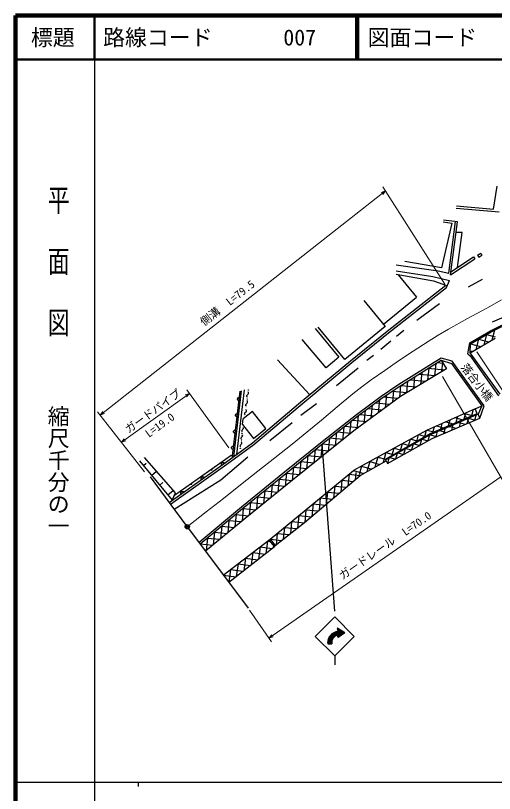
# Model space of a CAD drawing. Units: millimetres, scale not verified. Extents: x 40000 to 680000, y 20000 to 380000.
# Drawn here: x 40000 to 149346, y 202409 to 380000 of the extents above; entities that cross this region are included whole.
import ezdxf
from ezdxf.enums import TextEntityAlignment as Align

# ---------------------------------------------------------------- set-up
doc = ezdxf.new("R2010")
doc.units = ezdxf.units.MM
doc.header["$LTSCALE"] = 1000
doc.header["$PDMODE"] = 32
doc.header["$PDSIZE"] = 500
doc.linetypes.add('CHAIN', pattern=[18.5, 12, -1.5, 3.5, -1.5])
for name, color, linetype, lineweight in [('M-BGD', 7, 'Continuous', 25), ('M-BMK', 2, 'CHAIN', 13), ('M-BMK-OTRS', 5, 'Continuous', 25), ('M-BMK-SRVR', 3, 'Continuous', 25), ('M-STR-HTXT', 7, 'Continuous', 13), ('M-STR-STRC', 7, 'Continuous', 25), ('M-TTL', 2, 'Continuous', 140), ('M-TTL-BAND', 7, 'Continuous', 25), ('M-TTL-LINE', 7, 'Continuous', 50)]:
    doc.layers.add(name, color=color, linetype=linetype, lineweight=lineweight)
for name, color, linetype in [('M-BGD-RSTR', 6, 'Continuous'), ('M-BMK-HTXT', 7, 'Continuous'), ('M-TTL-TXT', 7, 'Continuous')]:
    doc.layers.add(name, color=color, linetype=linetype)
doc.styles.add('@ＭＳ ゴシック', font='')
doc.styles.add('ＭＳ ゴシック', font='')
doc.styles.get('@ＭＳ ゴシック').set_extended_font_data('@MS Gothic')
doc.styles.get('ＭＳ ゴシック').set_extended_font_data('MS Gothic')

msp = doc.modelspace()

# ---------------------------------------------------------------- linework, layer by layer
at = {"layer": 'M-BGD'}
for p, q in [((149112, 335830), (150002, 341075)), ((140641, 336054), (150428, 335216)), ((140683, 336552), (149112, 335830)), ((139586, 332607), (137286, 322405)), ((137662, 332935), (139586, 332607)), ((140920, 332933), (137729, 333324)), ((138927, 321154), (140491, 332985)), ((139320, 320822), (140920, 332933)), ((141951, 330474), (140600, 330510)), ((140911, 322473), (141951, 330474)), ((145491, 325289), (146207, 325719)), ((145491, 325289), (145748, 324860)), ((145748, 324860), (146465, 325290)), ((146207, 325719), (146465, 325290)), ((137286, 322405), (128868, 323838)), ((139294, 320805), (144835, 324467)), ((139407, 321479), (144560, 324884)), ((144560, 324884), (144835, 324467)), ((126888, 323056), (136530, 321727)), ((126922, 321704), (135273, 320430)), ((136530, 321727), (138927, 321154)), ((126888, 320945), (135461, 319434)), ((127334, 320835), (131537, 315732)), ((135273, 320430), (139058, 319486)), ((143390, 318057), (146638, 319842)), ((124819, 307921), (138279, 318424)), ((125130, 307529), (138425, 317903)), ((135461, 319434), (138589, 318313)), ((138425, 317903), (139058, 319486)), ((119493, 314973), (124395, 309023)), ((123990, 309514), (131537, 315732)), ((131646, 310492), (136787, 314265)), ((148932, 310090), (156566, 313407)), ((148447, 308051), (154583, 311071)), ((148589, 307787), (154706, 310796)), ((124395, 309023), (115192, 301441)), ((108375, 308542), (113848, 302025)), ((115192, 301441), (109083, 308856)), ((116442, 301162), (124819, 307921)), ((116759, 300775), (125130, 307529)), ((126991, 306830), (128624, 308154)), ((143713, 305297), (148447, 308051)), ((143863, 305038), (148589, 307787)), ((149344, 308158), (148752, 305921)), ((110906, 299555), (105434, 306072)), ((123394, 303851), (125689, 305749)), ((143828, 303030), (149515, 306369)), ((145697, 306104), (145078, 303764)), ((145697, 306104), (148019, 305490)), ((147531, 307171), (146915, 304842)), ((147531, 307171), (149544, 306638)), ((143291, 302761), (143713, 305297)), ((143828, 303030), (143863, 305038)), ((143863, 305038), (146197, 304421)), ((113848, 302025), (110906, 299555)), ((120239, 301336), (121696, 302505)), ((143291, 302761), (143828, 302291)), ((150626, 293575), (143828, 303030)), ((143828, 302291), (150276, 293201)), ((143836, 303493), (144375, 303351)), ((99834, 301390), (107181, 293447)), ((104634, 291325), (116442, 301162)), ((104955, 290941), (116759, 300775)), ((137165, 301770), (127539, 295750)), ((127755, 295414), (137168, 301300)), ((135946, 300536), (135670, 297725)), ((136320, 300770), (137597, 300644)), ((139673, 301081), (137165, 301770)), ((137168, 301300), (139509, 300598)), ((137168, 301300), (138425, 299380)), ((137481, 300821), (137272, 298687)), ((139509, 300598), (146428, 290937)), ((147028, 290879), (139673, 301081)), ((113247, 295547), (118245, 299586)), ((138425, 299380), (127863, 293037)), ((132734, 298527), (132466, 295801)), ((134340, 299532), (134068, 296763)), ((134237, 299467), (137961, 299101)), ((130072, 296863), (133648, 296511)), ((131128, 297523), (130864, 294839)), ((132155, 298165), (135804, 297806)), ((127539, 295750), (123463, 293054)), ((123693, 292727), (127755, 295414)), ((127916, 295514), (127658, 292885)), ((127990, 295560), (131491, 295216)), ((129522, 296519), (129262, 293877)), ((91232, 294285), (89442, 279474)), ((91550, 294354), (89727, 279281)), ((92217, 294541), (90435, 279800)), ((127863, 293037), (117211, 285160)), ((123463, 293054), (117859, 288852)), ((124692, 293387), (124407, 290481)), ((125995, 294249), (129335, 293921)), ((126305, 294454), (126032, 291683)), ((94080, 282474), (104634, 291325)), ((105168, 288769), (108729, 291439)), ((118102, 288534), (123693, 292727)), ((122201, 291608), (125493, 291284)), ((123075, 292263), (122781, 289279)), ((124011, 292937), (127292, 292614)), ((94066, 289623), (91940, 287932)), ((97168, 285723), (94066, 289623)), ((94389, 282081), (104955, 290941)), ((119820, 289823), (119530, 286875)), ((120424, 290275), (123694, 289954)), ((121447, 291043), (121156, 288077)), ((144975, 290242), (134004, 285364)), ((144506, 290034), (144095, 288587)), ((144685, 290113), (145064, 290005)), ((144975, 290242), (146428, 290937)), ((145387, 289136), (144975, 290242)), ((146428, 290937), (145596, 289002)), ((145975, 288100), (147028, 290879)), ((91800, 286667), (91940, 287932)), ((117859, 288852), (109989, 282707)), ((110238, 282393), (118102, 288534)), ((118193, 288603), (117905, 285673)), ((118647, 288943), (121895, 288623)), ((145596, 289002), (134504, 284241)), ((134676, 284583), (145387, 289136)), ((135153, 283465), (145975, 288100)), ((140406, 288210), (142086, 287733)), ((140936, 288446), (140548, 287079)), ((142721, 289240), (142321, 287833)), ((142545, 289162), (144284, 288667)), ((143386, 288053), (143046, 286846)), ((143435, 288074), (144931, 287653)), ((145158, 288814), (144818, 287605)), ((145975, 288100), (145596, 289002)), ((91800, 286667), (94340, 283474)), ((98048, 282950), (103183, 287126)), ((114929, 286064), (114637, 283096)), ((115191, 286268), (118297, 285963)), ((116561, 287335), (116273, 284408)), ((116910, 287606), (120096, 287293)), ((135581, 286065), (135226, 284817)), ((136127, 286308), (137689, 285864)), ((137366, 286859), (137000, 285571)), ((138266, 287259), (139887, 286798)), ((139151, 287652), (138774, 286325)), ((139050, 286192), (140540, 285773)), ((139841, 286531), (139502, 285328)), ((141243, 287133), (142736, 286713)), ((141613, 287292), (141274, 286087)), ((94340, 283474), (97168, 285723)), ((117211, 285160), (103226, 273950)), ((113297, 284794), (113001, 281785)), ((113472, 284930), (116547, 284628)), ((134004, 285364), (123770, 279791)), ((124453, 278736), (134676, 284583)), ((134504, 284241), (124520, 278549)), ((131944, 284242), (131530, 282784)), ((132108, 284331), (133529, 283927)), ((133789, 285247), (133392, 283849)), ((133989, 285356), (135490, 284929)), ((134523, 284249), (134143, 282899)), ((134665, 284310), (136150, 283892)), ((136296, 285010), (135958, 283810)), ((136858, 285251), (138345, 284832)), ((138068, 285771), (137730, 284569)), ((87944, 277972), (94080, 282474)), ((109989, 282707), (101433, 275785)), ((101685, 275474), (110238, 282393)), ((111665, 283523), (111365, 280473)), ((111752, 283592), (114872, 283285)), ((124891, 277712), (135153, 283465)), ((130099, 283238), (129668, 281719)), ((130226, 283306), (131707, 282885)), ((132668, 283194), (132293, 281861)), ((132809, 283274), (134143, 282899)), ((88236, 277567), (94389, 282081)), ((108393, 280908), (108092, 277850)), ((108393, 280908), (111523, 280600)), ((110032, 282253), (109728, 279162)), ((110033, 282254), (113198, 281943)), ((126410, 281229), (125944, 279589)), ((126462, 281257), (128064, 280802)), ((128254, 282233), (127806, 280654)), ((128344, 282282), (129886, 281844)), ((128955, 281078), (128592, 279787)), ((129149, 281188), (130442, 280824)), ((130812, 282136), (130442, 280824)), ((130979, 282231), (132293, 281861)), ((76525, 271001), (69416, 279100)), ((76288, 270477), (89236, 279613)), ((86843, 274023), (93069, 279266)), ((89236, 279613), (89727, 279281)), ((106753, 279562), (106456, 276539)), ((106753, 279562), (109848, 279257)), ((123770, 279791), (117156, 276105)), ((122715, 279203), (122052, 276872)), ((122715, 279203), (124463, 278707)), ((124565, 280224), (123913, 277932)), ((124581, 280233), (126243, 279760)), ((125243, 278962), (124891, 277712)), ((125489, 279102), (126742, 278749)), ((127099, 280020), (126742, 278749)), ((127319, 280145), (128592, 279787)), ((68279, 278367), (75789, 269377)), ((69209, 277254), (69842, 277782)), ((75057, 268859), (87944, 277972)), ((75356, 268458), (88236, 277567)), ((105114, 278216), (104820, 275227)), ((105114, 278216), (108173, 277915)), ((119009, 277138), (118446, 275154)), ((118704, 274963), (124600, 278324)), ((119009, 277138), (121352, 276472)), ((120862, 278171), (120192, 275811)), ((120862, 278171), (123177, 277513)), ((124600, 278324), (124453, 278736)), ((124600, 278324), (124891, 277712)), ((71069, 275028), (72178, 275954)), ((101433, 275785), (91593, 267772)), ((91848, 267463), (101685, 275474)), ((98123, 260441), (117156, 276105)), ((101834, 275524), (101546, 272587)), ((101834, 275524), (104823, 275230)), ((103474, 276870), (103183, 273915)), ((103474, 276870), (106498, 276572)), ((116140, 275269), (115879, 272579)), ((116140, 275269), (118616, 275028)), ((117156, 276105), (119526, 275432)), ((117690, 275711), (117521, 273964)), ((76224, 267295), (86843, 274023)), ((103226, 273950), (92430, 265191)), ((100195, 274178), (99908, 271258)), ((100195, 274178), (103149, 273887)), ((105995, 264240), (118704, 274963)), ((114502, 273921), (114238, 271194)), ((114502, 273921), (117163, 273662)), ((72929, 272801), (73627, 273384)), ((98555, 272832), (98270, 269929)), ((98555, 272832), (101492, 272543)), ((112864, 272573), (112596, 269809)), ((112864, 272573), (115561, 272311)), ((74789, 270575), (76007, 271592)), ((75789, 269377), (76525, 271001)), ((75789, 269377), (76288, 270477)), ((95276, 270140), (94994, 267272)), ((95276, 270140), (98178, 269855)), ((96916, 271486), (96632, 268600)), ((96916, 271486), (99835, 271199)), ((111226, 271225), (110954, 268424)), ((111226, 271225), (113959, 270959)), ((93636, 268794), (93356, 265943)), ((93636, 268794), (96521, 268510)), ((107950, 268529), (107671, 265654)), ((107950, 268529), (110755, 268256)), ((109588, 269877), (109313, 267039)), ((109588, 269877), (112357, 269608)), ((91593, 267772), (81903, 259679)), ((82159, 259372), (91848, 267463)), ((91997, 267448), (91717, 264606)), ((91997, 267448), (94864, 267166)), ((106312, 267181), (106030, 264269)), ((106312, 267181), (109154, 266905)), ((92430, 265191), (83355, 257732)), ((88718, 264756), (88438, 261910)), ((88718, 264756), (91560, 264476)), ((90357, 266102), (90077, 263258)), ((90357, 266102), (93207, 265822)), ((104675, 265833), (104398, 262990)), ((104675, 265833), (107552, 265554)), ((87078, 263410), (86798, 260562)), ((87078, 263410), (89922, 263130)), ((99283, 258985), (105995, 264240)), ((101399, 263137), (101136, 260436)), ((101399, 263137), (104234, 262862)), ((103037, 264485), (102767, 261713)), ((103037, 264485), (105947, 264202)), ((85438, 262064), (85158, 259214)), ((85438, 262064), (88285, 261784)), ((99761, 261789), (99505, 259158)), ((99761, 261789), (102522, 261521)), ((82159, 259372), (85010, 259092)), ((83799, 260718), (83518, 257866)), ((83799, 260718), (86647, 260438)), ((87424, 252275), (97832, 260234)), ((97535, 260006), (97162, 257214)), ((97535, 260006), (98083, 259933)), ((97832, 260234), (98123, 260441)), ((97832, 260234), (99092, 258723)), ((98123, 260441), (100810, 260180)), ((98123, 260441), (99283, 258985)), ((83343, 257748), (83372, 257745)), ((99092, 258723), (88684, 250585)), ((95849, 258718), (95473, 255893)), ((95849, 258718), (98613, 258349)), ((98906, 258945), (98852, 258535)), ((99092, 258723), (99283, 258985)), ((92479, 256140), (92094, 253251)), ((92479, 256140), (95307, 255763)), ((94164, 257429), (93783, 254572)), ((94164, 257429), (96960, 257056)), ((90794, 254852), (90405, 251930)), ((90794, 254852), (93654, 254471)), ((87424, 252275), (90347, 251885)), ((89109, 253563), (88715, 250609)), ((89109, 253563), (92000, 253178)), ((88677, 250594), (88694, 250592))]:
    msp.add_line(p, q, dxfattribs=at)
for points in [[(92938, 292826), (92856, 292954), (92820, 293040), (92812, 293144), (92839, 293243), (92873, 293311), (93016, 293483), (93129, 293608), (93186, 293704), (93211, 293778), (93212, 293875), (93173, 293977), (93092, 294110)], [(90960, 292036), (90873, 292079), (90801, 292136), (90723, 292222), (90686, 292315), (90669, 292412), (90684, 292535), (90723, 292625), (90782, 292706), (90878, 292773), (90962, 292812), (91056, 292830)], [(92695, 290805), (92613, 290933), (92577, 291019), (92569, 291123), (92596, 291222), (92630, 291289), (92774, 291462), (92886, 291587), (92944, 291682), (92968, 291756), (92969, 291854), (92930, 291956), (92849, 292088)], [(92452, 288784), (92370, 288912), (92334, 288998), (92326, 289101), (92354, 289201), (92387, 289268), (92531, 289441), (92644, 289566), (92701, 289661), (92725, 289735), (92727, 289832), (92688, 289934), (92606, 290067)], [(90513, 288333), (90425, 288376), (90354, 288433), (90275, 288519), (90238, 288612), (90222, 288709), (90237, 288832), (90276, 288922), (90334, 289004), (90431, 289071), (90514, 289109), (90609, 289128)], [(91869, 286018), (91939, 285911), (91970, 285839), (91978, 285752), (91956, 285668), (91928, 285611), (91808, 285465), (91715, 285359), (91667, 285278), (91647, 285215), (91647, 285133), (91681, 285048), (91750, 284937)], [(90065, 284631), (89978, 284674), (89906, 284731), (89828, 284817), (89791, 284910), (89774, 285006), (89789, 285129), (89828, 285219), (89886, 285301), (89983, 285368), (90066, 285406), (90161, 285425)], [(91682, 284315), (91752, 284208), (91783, 284136), (91791, 284049), (91768, 283965), (91741, 283908), (91621, 283761), (91528, 283655), (91480, 283574), (91460, 283512), (91460, 283430), (91493, 283344), (91563, 283233)], [(91495, 282611), (91565, 282505), (91596, 282432), (91603, 282345), (91581, 282261), (91553, 282204), (91434, 282058), (91340, 281952), (91293, 281871), (91273, 281808), (91272, 281726), (91306, 281641), (91376, 281530)], [(89618, 280928), (89530, 280971), (89458, 281028), (89380, 281114), (89343, 281207), (89327, 281304), (89341, 281427), (89380, 281517), (89439, 281598), (89535, 281665), (89619, 281703), (89714, 281722)], [(87078, 277398), (87051, 277492), (87045, 277583), (87056, 277699), (87100, 277789), (87160, 277866), (87261, 277938), (87354, 277970), (87454, 277982), (87568, 277955), (87652, 277919), (87730, 277862)], [(84587, 276333), (84626, 276304), (84668, 276286), (84725, 276273), (84775, 276278), (84822, 276293), (84873, 276329), (84902, 276368), (84924, 276413), (84931, 276472), (84927, 276517), (84914, 276564)], [(82432, 274097), (82405, 274191), (82399, 274282), (82410, 274398), (82454, 274488), (82514, 274565), (82615, 274637), (82708, 274669), (82808, 274681), (82922, 274654), (83007, 274618), (83084, 274561)], [(79930, 273047), (79969, 273018), (80011, 273000), (80068, 272987), (80118, 272993), (80165, 273007), (80216, 273043), (80246, 273083), (80268, 273128), (80274, 273186), (80271, 273231), (80257, 273278)], [(77786, 270796), (77759, 270890), (77753, 270981), (77764, 271097), (77808, 271187), (77868, 271264), (77969, 271336), (78062, 271368), (78162, 271380), (78276, 271353), (78361, 271317), (78438, 271260)]]:
    msp.add_lwpolyline(points, dxfattribs=at)
for centre, radius in [((93138, 294494), 30.5), ((92895, 292472), 30.5), ((92652, 290451), 30.5), ((91715, 284613), 25.7), ((91527, 282910), 25.7), ((91340, 281206), 25.7)]:
    msp.add_circle(centre, radius, dxfattribs=at)
at = {"layer": 'M-BGD-RSTR'}
msp.add_point((79203, 263294), dxfattribs=at)
at = {"layer": 'M-BMK'}
msp.add_lwpolyline([(79601, 263602), (83523, 266684), (87452, 269773), (91373, 272857), (95300, 275950), (99217, 279038), (103138, 282139), (106522, 284854), (109868, 287615), (113420, 290643), (117018, 293630), (119095, 295239), (121209, 296800), (124321, 298998), (127468, 301148), (130816, 303394), (134195, 305589), (136510, 307033), (138865, 308430), (143225, 310850), (147623, 313229), (150988, 315086)], dxfattribs=at)
at = {"layer": 'M-BMK-OTRS'}
for p, q in [((70719, 274677), (78909, 263694)), ((79506, 262893), (93093, 244672))]:
    msp.add_line(p, q, dxfattribs=at)
at = {"layer": 'M-BMK-SRVR'}
msp.add_circle((79207, 263293), 498, dxfattribs=at)
at = {"layer": 'M-STR-HTXT'}
for p, q in [((59308, 288763), (124459, 339983)), ((123885, 340885), (138041, 318645)), ((145298, 303232), (162418, 277553)), ((151572, 273343), (137486, 297615)), ((64175, 282572), (79697, 293749)), ((79112, 294561), (88677, 281278)), ((69451, 275862), (58690, 289549)), ((97867, 237823), (150783, 274703)), ((93393, 244242), (98438, 237003))]:
    msp.add_line(p, q, dxfattribs=at)
for points in [[(123495, 339591), (124459, 339983), (123849, 339141)], [(78717, 293398), (79697, 293749), (79052, 292934)], [(60272, 289155), (59308, 288763), (59918, 289605)], [(65155, 282923), (64175, 282572), (64820, 283388)], [(98851, 238159), (97867, 237823), (98524, 238629)]]:
    msp.add_lwpolyline(points, dxfattribs=at)
at = {"layer": 'M-STR-STRC'}
for p, q in [((112929, 244015), (110014, 282239)), ((112885, 242711), (108430, 238257)), ((117339, 238257), (112885, 242711)), ((113496, 240080), (113607, 239429)), ((114229, 238488), (113516, 239961)), ((114312, 238547), (113552, 240117)), ((113588, 240141), (115151, 239141)), ((114394, 238605), (113679, 240083)), ((114477, 238664), (113840, 239980)), ((114560, 238723), (114001, 239877)), ((114642, 238781), (114162, 239774)), ((112885, 233802), (108430, 238257)), ((112213, 236685), (111582, 237990)), ((112206, 236930), (111639, 238101)), ((112224, 237121), (111699, 238205)), ((112257, 237282), (111763, 238304)), ((112300, 237423), (111829, 238398)), ((112350, 237549), (111897, 238485)), ((112406, 237664), (111968, 238570)), ((112467, 237768), (112040, 238649)), ((112531, 237864), (112115, 238724)), ((112600, 237951), (112192, 238795)), ((112672, 238032), (112272, 238860)), ((112747, 238107), (112351, 238925)), ((112825, 238175), (112433, 238985)), ((112906, 238238), (112517, 239041)), ((112989, 238295), (112603, 239093)), ((113075, 238346), (112691, 239142)), ((113164, 238393), (112780, 239187)), ((113255, 238434), (112870, 239229)), ((112885, 233802), (117339, 238257)), ((113349, 238470), (112963, 239267)), ((113446, 238500), (113057, 239302)), ((113547, 238520), (113153, 239334)), ((113815, 238195), (113251, 239362)), ((113898, 238254), (113350, 239386)), ((113981, 238312), (113451, 239406)), ((114063, 238371), (113555, 239422)), ((113557, 238136), (113607, 238537)), ((113648, 238082), (113570, 238242)), ((114146, 238430), (113577, 239606)), ((113732, 238137), (113593, 238425)), ((113652, 238080), (115151, 239141)), ((114725, 238840), (114323, 239671)), ((114808, 238899), (114484, 239568)), ((114891, 238957), (114645, 239465)), ((114973, 239016), (114806, 239362)), ((115056, 239074), (114967, 239259)), ((115139, 239133), (115128, 239156)), ((111481, 236591), (111322, 236918)), ((111370, 236591), (111328, 236677)), ((111592, 236591), (111335, 237122)), ((111336, 236591), (112226, 236591)), ((111703, 236591), (111360, 237301)), ((111814, 236591), (111393, 237462)), ((111925, 236591), (111433, 237609)), ((112036, 236591), (111478, 237745)), ((112147, 236591), (111528, 237871)), ((112885, 233802), (112885, 231774))]:
    msp.add_line(p, q, dxfattribs=at)
for centre, radius, start, end in [((113555, 240091), 60.4, 57.38077, 189.69095), ((113909, 236859), 2587, 96.70319, 185.95551), ((113909, 236859), 1705, 100.20398, 189.06003), ((113617, 238129), 60.4, 172.87497, 305.31122)]:
    msp.add_arc(centre, radius, start, end, dxfattribs=at)
at = {"layer": 'M-TTL'}
for p, q in [((40000, 380000), (40000, 20000)), ((680000, 380000), (40000, 380000))]:
    msp.add_line(p, q, dxfattribs=at)
at = {"layer": 'M-TTL-BAND'}
for p, q in [((58000, 370000), (58000, 20000)), ((40000, 205000), (579000, 205000)), ((68000, 205000), (68000, 204000))]:
    msp.add_line(p, q, dxfattribs=at)
at = {"layer": 'M-TTL-LINE'}
for p, q in [((58000, 380000), (58000, 370000)), ((117750, 380000), (117750, 370000)), ((118250, 380000), (118250, 370000)), ((40000, 370000), (680000, 370000))]:
    msp.add_line(p, q, dxfattribs=at)

# ---------------------------------------------------------------- texts
at = {"layer": 'M-BMK-HTXT', "style": 'ＭＳ ゴシック'}
msp.add_text('落合小橋', height=1833, rotation=307.6, dxfattribs=at).set_placement((141143, 299336), align=Align.BOTTOM_LEFT)
at = {"layer": 'M-STR-HTXT', "style": 'ＭＳ ゴシック'}
for s, rotation, p in [('側溝\u3000L=79.5', 38.2, (83380, 308598)), ('ガードパイプ', 35.8, (66105, 284082)), ('L=19.0', 35.8, (70766, 283123)), ('ガードレール\u3000L=70.0', 34.9, (114974, 250664))]:
    msp.add_text(s, height=1833, rotation=rotation, dxfattribs=at).set_placement(p, align=Align.BOTTOM_LEFT)
at = {"layer": 'M-TTL-BAND', "style": '@ＭＳ ゴシック', "width": 1.4}
msp.add_text('平  面  図', height=3666, rotation=270, dxfattribs=at).set_placement((49777, 306475), align=Align.MIDDLE_RIGHT)
at = {"layer": 'M-TTL-BAND', "style": '@ＭＳ ゴシック'}
msp.add_text('縮尺千分の一', height=3666, rotation=270, dxfattribs=at).set_placement((49777, 261030), align=Align.MIDDLE_RIGHT)
at = {"layer": 'M-TTL-TXT', "style": 'ＭＳ ゴシック'}
msp.add_text('標題', height=3666, dxfattribs=at).set_placement((48500, 375000), align=Align.MIDDLE_CENTER)
for s, p in [('路線コード', (60000, 375000)), ('007', (101142, 375000)), ('007', (101142, 375000)), ('007', (101142, 375000)), ('007', (101142, 375000)), ('図面コード', (120380, 375000))]:
    msp.add_text(s, height=3666, dxfattribs=at).set_placement(p, align=Align.MIDDLE_LEFT)

doc.saveas('drawing.dxf')
